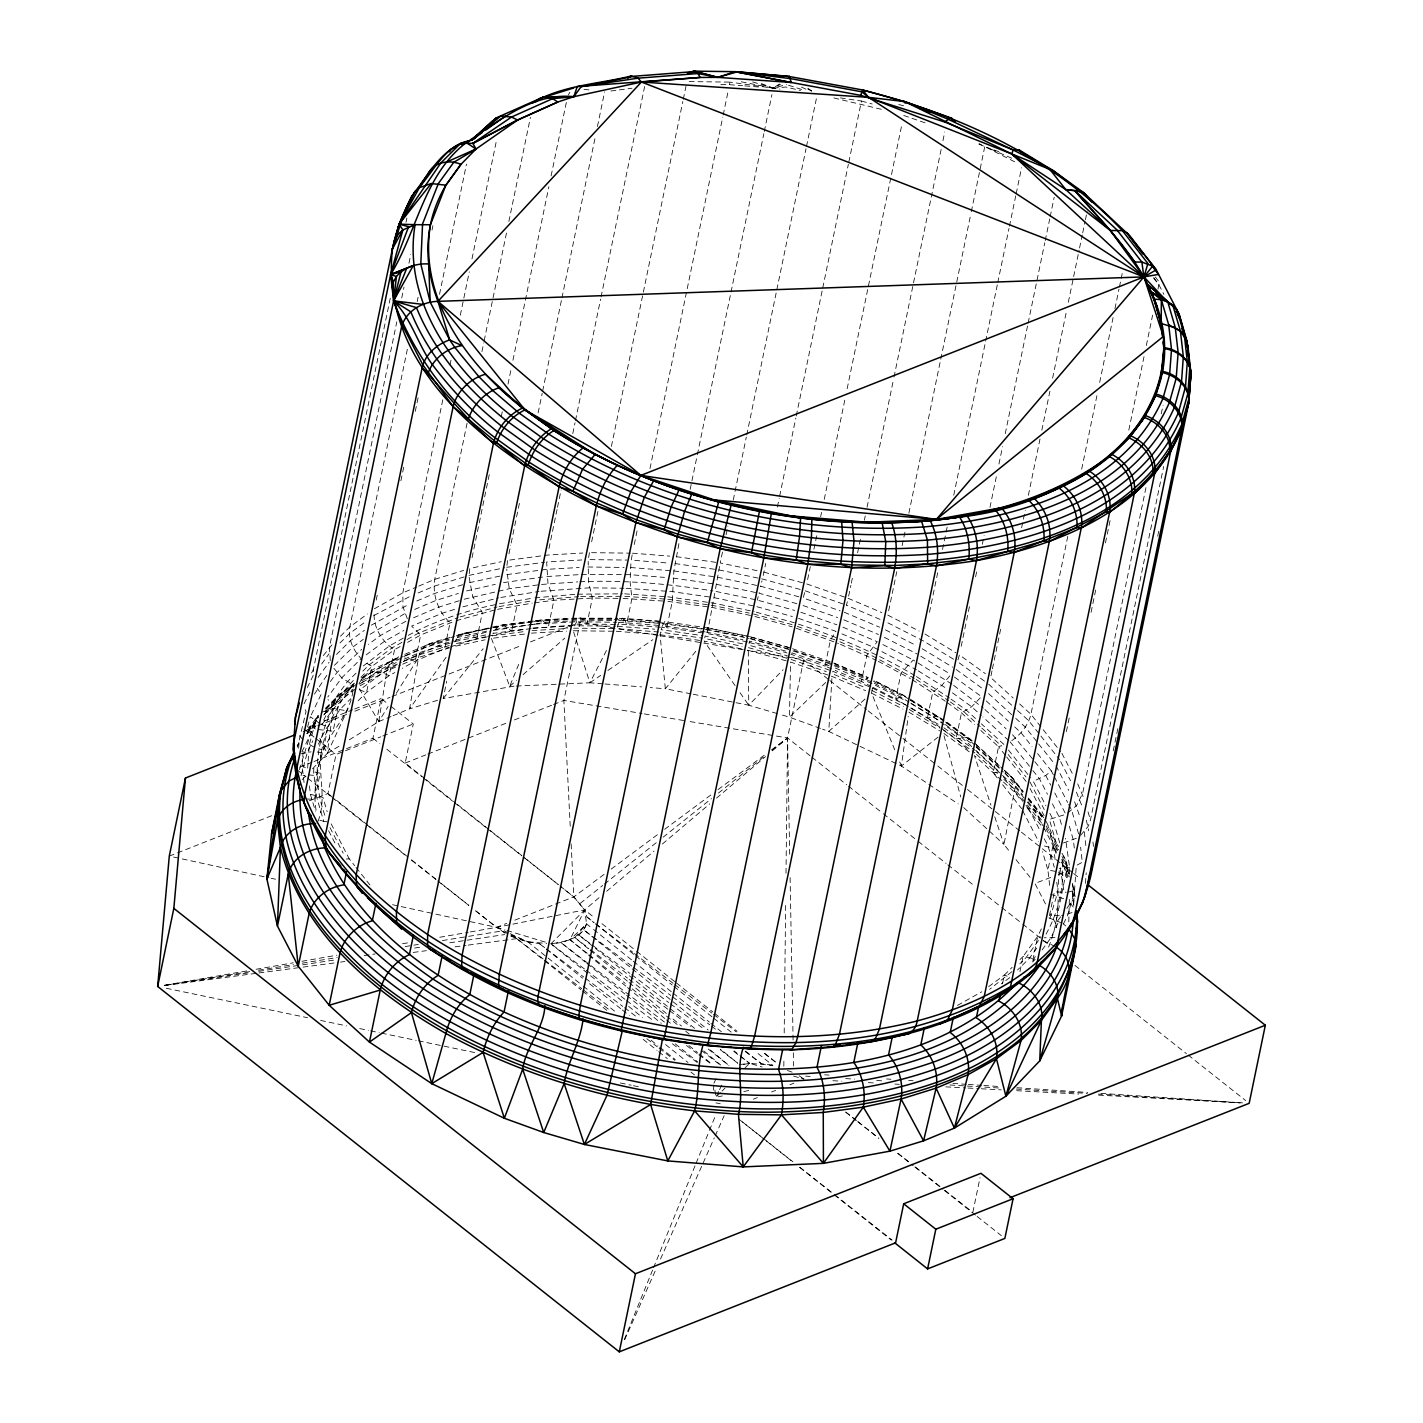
<?xml version="1.0" encoding="UTF-8"?>
<svg xmlns="http://www.w3.org/2000/svg" width="1423" height="1423" viewBox="0 0 1423 1423"><rect width="100%" height="100%" fill="white"/><g stroke="black" fill="none" stroke-linecap="round" stroke-linejoin="round"><path stroke-width="0.75" stroke-dasharray="5 3.75" d="M783.824 1066.254L783.895 1059.601M784.198 1032.973L785.656 904.317M786.012 873.26L787.542 737.932L803.71 659.845L747.253 650.382M630.887 563.81L630.087 581.776L631.937 598.532L626.547 624.555L617.76 624.448M713.563 1090.125L713.848 1084.984M390.276 298.225L313.469 669.13L313.06 675.783L307.386 687.505M831.886 678.611L828.773 731.422L901.382 766.036L927.031 783.148M330.296 660.61L329.46 647.145L396.821 321.794M533.34 628.29L586.952 624.074L592.342 598.051L588.428 581.26L588.215 561.445M298.634 748.32L299.079 742.023L297.194 745.901M299.239 739.924L306.052 711.464L304.131 707.605M304.042 782.543L302.103 765.556L303.152 751.059M307.991 763.119L307.564 769.238L302.103 765.556M308.151 761.092L309.307 744.78L315.639 721.194L318.361 715.591M326.97 821.765L323.75 821.356L316.44 796.418L313.629 771.782L314.092 765.218M353.366 680.479C318.734 716.125 307.759 771.373 325.76 817.656M1059.246 870.716L1057.698 892.381L1049.605 919.311M1069.207 873.775L1069.651 867.656L1065.542 838.378M1068.798 921.891L1069.402 896.775M1063.497 923.829L1068.086 914.349L1074.525 890.407L1076.304 865.54L1082.316 862.249L1080.608 847.201M1085.447 883.434L1086.211 872.833M400.148 646.522L394.545 649.671C381.951 641.915 373.022 627.134 374.124 612.157M678.931 543.622L673.879 570.943L672.225 601.716L666.836 627.739L662.602 627.401M747.502 641.969L707.32 633.573L707.409 627.756L706.093 632.025L662.389 625.729L661.233 629.695L702.944 635.707M1073.547 904.726L1074.276 898.126L1071.875 889.944M469.234 573.665L469.821 568.489L501.287 561.711M894.747 749.85L871.587 693.179L872.37 688.056L832.864 671.318L832.508 673.808L866.127 688.056M506.944 565.536L507.584 560.36M312.526 768.847L327.254 753.479L333.676 705.008L335.419 699.867L338.3 695.527L354.452 683.165M938.024 737.114L901.382 766.036L908.23 716.427M714.72 593.391L707.32 633.573M1056.649 927.867L1055.688 923.58L1066.859 868.83L1065.934 860.862L1063.497 855.952L1068.815 874.078M1158.002 289.118L1159.3 282.11L1155.316 276.969M589.407 552.658L588.339 559.595L626.992 560.075M349.311 739.8L378.749 721.586L387.323 668.312L390.898 661.677L398.44 656.892M632.15 554.917L631.278 560.128L668.419 563.046M450.006 637.468C438.64 641.382 420.514 642.271 418.575 657.444L409.557 708.867L393.122 715.662M719.54 566.425L715.058 591.256L757.338 600.097L794.639 610.414M720.856 84.58L729.465 84.686L729.981 82.107L779.857 89.098M514.059 686.153L443.229 698.533L446.697 681.208M777.225 713.581L748.747 705.221L748.267 647.607L786.794 658.244M840.406 97.902L861.466 101.033L848.802 162.186M406 222.326L406.889 217.986M401.766 297.941L404.007 287.09M408.952 263.237L410.749 254.557M407.334 349.311L349.845 626.938C347.835 638.607 353.1 650.329 361.157 658.6L341.733 677.846L327.77 697.057M417.224 301.587L418.113 297.247M432.041 230.01L432.948 225.67M318.023 821.284C327.343 797.805 317.116 773.685 321.883 749.601C326.383 725.623 337.625 703.62 353.189 684.979L341.733 677.846L333.889 668.294M309.396 800.829L327.948 793.518L336.024 754.475L380.759 736.829M316.066 810.238C312.971 790.921 316.76 771.302 322.612 752.856C330.954 728.701 353.616 712.194 353.189 684.979M376.188 600.079L377.54 593.587M400.895 480.796L402.247 474.286M402.691 472.116L404.043 465.606M415.267 411.389L416.619 404.879M417.064 402.709L418.415 396.199M439.529 294.259L466.477 164.125M442.784 399.81L402.816 592.84L402.976 606.803L407.832 620.161L380.332 635.565L368.45 644.37M449.97 365.106L451.322 358.596M460.305 315.212L469.288 271.829M471.991 258.826L496.698 139.525M346.501 748.676L372.933 738.252L381.151 698.551L387.91 703.905M467.082 423.2L434.744 579.357C432.29 595.045 438.231 611.997 450.059 622.616L444.67 648.639L415.285 661.037L402.229 668.365M481.917 351.623L483.713 342.943M484.158 340.773L506.624 232.323M508.865 221.472L530.423 117.362M424.321 778.203L405.199 763.03L413.275 723.987L389.6 705.257M472.062 557.638L473.414 551.128M473.859 548.958L475.211 542.465M475.656 540.295L477.007 533.785M477.452 531.615L478.804 525.105M479.249 522.935L480.6 516.424M481.045 514.254L482.397 507.762M482.842 505.592L484.194 499.082M484.638 496.912L485.99 490.401M486.435 488.231L487.787 481.721M488.231 479.551L489.583 473.059M501.252 416.654L502.604 410.144M507.993 384.121L511.142 368.948M512.938 360.268L548.869 186.751M551.11 175.901L566.39 102.154M508.936 553.849L510.732 545.169M511.177 542.999L514.326 527.808M514.77 525.656L516.122 519.146M516.567 516.976L517.919 510.466M518.363 508.296L519.715 501.785M538.125 412.866L542.181 393.335M542.625 391.165L561.48 300.075M561.943 297.905L595.17 137.408M597.429 126.558L604.615 91.855M548.958 548.549L557.051 509.505M557.496 507.335L558.848 500.825M559.292 498.655L561.089 489.992M572.758 433.588L575.017 422.738M575.461 420.585L600.613 299.115M601.057 296.945L644.637 86.554M591.648 541.807L597.927 511.444M611.41 446.377L682.827 101.513M683.271 99.343L685.975 86.323M658.209 635.458L580.033 622.349L563.864 700.436L570.232 826.247M634.249 544.511L635.601 538.001M636.045 535.831L637.397 529.32M649.973 468.594L722.724 117.22M723.186 115.05L728.114 91.197M690.155 489.405L696.896 456.872M697.341 454.702L730.586 294.187M731.031 292.017L763.831 133.691M764.276 131.521L771.906 94.647M722.475 552.124L720.234 562.974L757.676 570.801M726.068 534.781L727.865 526.101M733.254 500.078L734.606 493.568M735.051 491.397L746.292 437.181M746.737 435.011L776.389 291.857M776.833 289.687L806.023 148.703M806.467 146.533L816.802 96.639M763.173 575.568L765.699 563.437M777.385 507.05L779.181 498.37M779.626 496.2L795.795 418.113M796.257 415.943L822.298 290.15M822.743 287.98L848.357 164.357M807.624 579.606L810.327 566.603M813.92 549.242L817.069 534.07M820.662 516.709L821.551 512.369M824.255 499.366L845.351 397.408M847.147 388.746L901.951 124.121M848.624 596.166L850.883 585.315M851.328 583.145L852.679 576.635M857.607 552.782L860.755 537.609M864.348 520.249L865.255 515.909M867.052 507.228L893.555 379.265M894 377.095L941.154 149.362M942.951 140.681L944.747 132.001M888.664 610.752L890.015 604.241M890.46 602.071L891.812 595.579M892.257 593.409L896.739 571.708M902.129 545.685L905.277 530.512M908.87 513.152L940.318 361.317M940.763 359.147L970.86 213.841M971.304 211.671L984.787 146.605L979.149 143.67M929.486 612.335L930.838 605.824M931.282 603.654L932.634 597.162M933.079 594.992L934.431 588.482M934.875 586.312L936.227 579.801M936.672 577.631L938.024 571.121M942.506 549.438L945.655 534.248M946.099 532.095L947.451 525.585M953.748 495.222L985.178 343.388M985.623 341.218L997.31 284.831M997.754 282.661L1008.996 228.427M1009.441 226.257L1015.72 195.894M1016.182 193.724L1021.572 167.701M961.219 646.238L962.571 639.727M963.015 637.557L964.367 631.047M964.812 628.877L966.164 622.367M966.608 620.197L967.96 613.704M968.405 611.534L969.757 605.024M975.591 576.831L976.943 570.321M982.332 544.298L984.129 535.617M989.963 507.424L996.705 474.891M998.946 464.04L1002.539 446.68M1005.243 433.677L1027.691 325.227M1028.135 323.057L1044.767 242.799M1045.211 240.629L1049.712 218.946M1050.156 216.776L1054.194 197.263M991.973 670.98L990.639 677.473L1013.194 698.07M992.436 668.81L993.77 662.3M994.232 660.13L995.566 653.619M996.029 651.449L997.363 644.939M997.825 642.769L999.159 636.277M999.622 634.107L1000.956 627.596M1021.625 527.826L1022.977 521.316M1023.422 519.146L1025.218 510.466M1028.367 495.293L1040.035 438.889M1041.832 430.208L1049.925 391.183M1052.611 378.162L1066.539 310.926M1068.335 302.245L1079.114 250.199M1079.559 248.029L1082.263 235.008M1082.707 232.838L1084.949 221.988M1085.411 219.818L1087.208 211.155M997.238 777.883L993.165 772.76L998.555 746.719L980.821 730.533M1067.766 536.4L1030.928 714.257C1028.118 725.837 1019.971 735.46 1010.081 741.81L982.884 716.979M1081.693 469.163L1097.418 393.264M1099.659 382.413L1113.142 317.347M1114.938 308.666L1118.976 289.154M1119.421 286.984L1122.569 271.793M1002.521 983.755L1004.318 975.093L1012.127 967.338M1066.378 731.582L1067.73 725.09M1068.175 722.92L1069.527 716.409M1091.085 612.299L1092.437 605.789M1092.882 603.619L1094.234 597.109M1094.678 594.939L1096.03 588.428M1105.458 542.892L1106.809 536.382M1107.254 534.212L1108.606 527.702M1109.051 525.532L1110.402 519.021M1128.813 430.102L1144.092 356.355M1146.333 345.504L1152.612 315.141M1019.935 971.678L1023.066 956.505L1037.776 936.263L1042.543 926.444M972.852 1212.343L980.038 1177.639M1049.445 915.736L1050.779 909.226M1051.241 907.056L1052.575 900.546M1053.038 898.393L1054.372 891.883L1066.218 892.239M1145.96 487.609L1082.636 793.447L1076.553 805.56L1067.303 813.333M1161.239 413.88L1163.036 405.199M1080.608 835.319L1088.168 826.336L1090.445 820.057L1163.658 466.513M1113.213 750.917L1114.565 744.407M1115.009 742.255L1116.361 735.744M1116.806 733.574L1118.158 727.064M1157.682 536.186L1159.034 529.694M691.009 693.837L665.359 688.768L660.059 634.729L660.628 632.132L702.411 638.144M798.943 596.824L760.754 586.276L761.999 580.815M602.836 683.823L589.905 682.791L573.238 630.745L573.825 628.148L614.718 628.664M796.88 603.69L759.064 593.231L759.918 589.762M880.054 619.379L846.489 605.166L847.343 601.751M757.338 600.097L758.21 596.664M307.635 726.726L310.321 716.747L320.086 723.702M301.053 775.731L307.421 752.038L312.864 740.796M660.397 621.264L622.1 618.24L618.916 622.296L616.853 628.681L658.44 631.972M299.364 769.754L314.003 722.599L318.041 715.591L307.688 730.159M804.653 592.608L803.177 597.998L840.139 610.823M297.3 747.217L299.097 741.988M957.946 659.934L959.422 654.9L985.428 673.719M491.415 638.429L509.719 686.331L519.751 661.784M624.306 1339.541L652.677 1269.85M653.513 1267.804L695.26 1165.295M696.096 1163.249L708.601 1132.495M709.437 1130.431L715.289 1116.094M662.389 625.729L664.666 621.602L707.693 627.934L749.494 636.686M624.679 1339.737L656.039 1269.085M660.521 1258.999L714.293 1137.884M715.2 1135.874L724.165 1115.685M713.937 1083.259L716 1078.687M319.801 738.395L327.254 753.479L348.208 708.405M311.566 673.043L313.469 669.13M304.113 703.745L309.752 692.094M314.43 694.157L327.681 674.022M311.246 714.862L321.349 693.997L317.222 688.394M301.943 751.86L312.099 730.924L315.977 725.588M318.378 744.282L325.511 729.554L340.524 708.903L350.841 698.675M1035.25 956.398L1032.387 962.304L1037.776 936.263L1040.942 937.17M1046.047 934.128C1058.481 911.876 1064.884 885.782 1061.949 860.328M1057.947 923.171L1050.708 938.095L1041.832 950.315M1048.573 947.131C1057.004 926.622 1060.206 903.641 1056.666 881.655M718.651 1091.548L715.876 1097.258L722.333 1095.923M719.576 1089.644L723.275 1082.049M621.726 1000.778L550.932 943.823L560.982 942.595L570 939.678L584.657 909.902L599.866 897.006M516.211 686.046L589.905 682.791L606.518 650.347M533.163 620.926L500.754 625.213L497.605 626.582L492.874 633.395L526.51 628.948M568.364 94.95L569.858 92.264M404.221 659.098L420.159 652.374L455.164 641.524L456.676 638.838M359.308 688.679L378.749 721.586L388.123 706.502M396.323 693.286L418.575 657.444L451.589 647.216M361.371 678.059L398.92 656.786C385.775 665.181 365.515 668.508 358.916 684.232L387.323 668.312L401.286 662.424M584.391 968.921L550.932 943.823C564.895 941.741 580.975 939.02 586.596 923.883L584.657 909.902L573.825 896.881L563.383 888.592M446.093 657.248L409.557 708.867L441.112 699.191M323.306 655.594L332.591 644.032M321.651 663.972L329.015 653.851M318.112 677.366L329.069 662.282M330.367 681.581L336.824 672.723L361.655 649.386M307.848 731.048L317.133 719.487M307.795 731.956L318.681 716.979M307.137 733.681L316.422 722.119M323.75 714.897L347.443 689.924L354.274 684.872M322.149 724.271L333.622 708.494L353.153 689.159M1038.47 940.567L1026.108 957.572L1019.793 963.833M1036.78 948.092L1029.291 958.39L1017.534 970.041M1060.633 916.786L1055.688 923.58L1050.725 914.011M1066.841 908.319L1074.276 898.126M949.781 675.889L941.955 685.246L932.759 692.112L927.369 718.153L939.927 727.224M951.898 684.089L913.246 660.023L901.079 672.901L895.69 698.942L908.746 706.84M443.229 698.533L483.162 648.746M695.776 651.289L665.359 688.768L650.258 687.576M494.937 629.411L534.674 624.146L539.655 620.054L569.574 618.347M588.375 948.767L574.821 937.526L586.596 923.883L591.772 928.045M302.227 779.608L306.639 775.001L302.939 775.517M693.143 694.246L748.747 705.221L783.095 669.735M694.62 1028.349L578.859 935.018L583.857 929.948L586.596 923.883L570 939.678L586.934 953.748M550.932 943.823L584.657 909.902L595.045 918.173M720.465 1092.633L715.876 1097.258L714.773 1089.253M722.012 1091.085L725.072 1088.008M744.994 1067.961L749.601 1063.337L772.849 1065.382L755.488 1051.508M340.435 636.259L349.845 626.938L367.383 613.953M339.972 643L349.364 633.697L366.849 620.748M336.504 654.438L350.503 640.581L364.395 630.3M334.441 665.306L352.904 647.003L363.239 639.372M356.035 673.186L347.212 681.919L332.235 702.517L321.562 724.538L328.002 726.833L322.612 752.856L314.803 751.646M363.381 665.911L389.315 645.971L406.427 636.383M325.831 707.871L338.3 695.527L353.971 683.929M362.829 671.105L369.144 664.861L391.93 647.981L405.128 640.599M325.405 708.921L342.374 692.094L351.25 689.408M315.052 720.038L318.183 716.925M326.009 709.17L335.419 699.867L358.169 683.022M324.978 711.713L334.387 702.393L351.908 689.426M360.997 677.223L371.954 666.391L394.545 649.671L389.155 675.694L366.565 692.414L355.608 703.247M324.266 714.346L333.676 705.008L356.479 688.145M1019.953 959.6L1023.066 956.505L1035.482 959.049L1032.493 962.019M1011.913 971.642L989.643 989.305M825.714 682.453L789.445 717.174L779.27 714.186M865.006 699.067L828.773 731.422L822.565 729.181M509.719 686.331L516.407 680.479M523.095 674.627L564.878 638.055M606.643 891.278L653.975 851.15M662.424 843.981L709.775 803.853M716.534 798.125L765.556 756.556M772.315 750.828L787.542 737.932L810.185 755.862M1037.563 753.55L1051.366 770.946L1045.745 775.446L1033.311 781.352L1045.941 805.809M580.228 903.374L602.694 885.444M604.419 884.074L656.252 842.718M663.154 837.186L711.518 798.588M718.437 793.073L765.076 755.862M771.995 750.348L787.542 737.932L789.747 857.66M555.521 904.103L573.825 896.881L604.099 874.362M611.214 869.062L657.533 834.625M664.648 829.324L710.949 794.888M718.081 789.587L764.382 755.151M771.515 749.85L787.542 737.932L687.647 721.176M371.35 625.159L408.917 604.295M370.122 634.284L404.879 613.562M366.173 654.882L384.548 641.275L403.883 630.442M361.086 679.82L371.314 672.261L382.751 672.848L389.155 675.694L394.758 672.545M359.859 684.178L376.65 671.763L402.033 657.533M988.665 986.655L1004.318 975.093L1010.188 977.316L1001.33 983.862M589.905 682.791L600.702 675.391M607.888 670.464L652.872 639.656M741.294 81.787L773.258 88.137L780.106 83.53M327.254 753.479L341.965 744.354M1076.375 838.254L1061.736 843.572M374.391 608.759L402.816 592.84L416.779 586.934M373.858 615.554L410.162 596.326M408.33 635.316C436.114 620.392 466.548 610.467 497.427 604.224M407.014 639.55L418.309 633.217L458.117 617.546M407.618 642.342L420.674 635.014L454.097 621.371M362.687 677.49L390.898 661.677L402.78 656.661M361.816 680.674L396.252 662.478M396.11 665.377L382.751 672.848L359.681 689.924L366.565 692.414L371.954 666.391L366.316 662.993M403.741 661.09L439.458 645.224L453.866 640.759M360.126 685.779L386.647 670.927L400.61 665.021M957.448 1005.403L981.728 991.813M752.642 81.929L773.258 88.137L780.427 84.366M306.568 733.628L312.099 730.924M322.31 711.98L333.622 708.494L347.799 711.002M1072.035 912.588L1061.558 915.7M418.789 586.098L434.744 579.357L463.631 570.41M418.131 592.964L434.068 586.24L466.975 576.03M416.814 600.968L434.62 593.444L465.268 583.946M414.662 609.435L436.203 600.346L458.455 593.444M413.631 617.724L438.729 607.123L462.066 599.883M404.755 654.331L429.959 643.676L434.424 643.623L449.099 639.069M404.772 655.825L422.613 648.283L449.223 640.03M405.893 655.665L434.424 643.623L444.67 648.639L448.707 647.394M403.278 661.588L419.251 654.847L452.229 644.619M402.62 664.185L418.575 657.444M378.749 721.586L391.076 716.498M307.973 727.438L316.102 724.218M324.231 721.016L352.691 709.792M354.718 708.992L381.151 698.551M303.206 731.564L315.604 726.673M317.667 725.855L346.589 714.453M354.861 711.198L389.973 697.341M392.037 696.523L522.188 645.17M530.441 641.915L567.635 627.241M569.698 626.422L580.033 622.349M299.737 767.122L311.939 762.319M313.967 761.501L344.473 749.476M382.787 736.029L413.275 723.987M169.284 856.112L175.474 853.675M177.519 852.857L272.309 815.468M405.199 763.03L425.797 754.901M427.861 754.083L506.161 723.186M514.397 719.931L551.501 705.31M553.547 704.492L563.864 700.436L642.04 713.528M470.337 931.94L496.574 927.351L506.73 923.349M514.859 920.147L553.494 904.903M753.283 1099.196L757.338 1097.595M771.568 1091.975L775.642 1090.374M789.872 1084.771L793.927 1083.152M1005.332 755.275L998.555 746.719L1004.318 744.798L981.336 723.827M1050.672 877.475L1034.895 883.416L1045.78 904.459M1058.57 874.505L1066.467 871.516L1068.264 877.671M466.548 590.936L495.293 584.355M464.2 599.225L509.238 588.713L539.37 584.728M454.577 609.382L442.055 613.277L411.621 626.12L420.674 635.014L415.285 661.037L403.847 656.519M462.937 606.803L498.744 597.891M460.163 616.906L497.001 607.052M456.107 620.748L495.346 609.809M458.028 634.978L500.754 625.213L531.811 621.762M425.922 645.295L454.346 636.472M456.374 635.85L464.04 633.11L491.38 628.166M457.495 636.455L467.989 633.199L476.936 638.642L485.617 636.775M455.929 640.119L491.184 630.958M450.717 646.771L476.936 638.642L482.326 612.619L472.685 596.593L469.128 577.204M761.358 83.583L773.258 88.137L786.474 84.562M301.018 753.781L311.121 751.842M1067.908 892.132L1074.525 890.407M469.039 575.39L504.631 567.724M469.359 582.683L502.621 575.515M503.529 582.594L542.537 577.08M500.86 597.447L538.997 591.506M499.509 603.761L532.825 598.14M499.064 606.607L530.868 601.022M497.516 609.346L532.238 603.121M491.415 627.917L460.429 634.587L457.423 637.486L486.595 631.207M493.479 627.472L536.987 621.371L569.467 619.503M493.514 627.703L504.151 625.426L511.675 631.154L531.17 628.575M493.283 630.514L545.489 622.385L569.485 621.015M455.164 641.524L486.595 634.765M487.787 636.294L511.675 631.154L517.065 605.131L509.238 588.713L506.73 569.111M456.392 643.534L489.957 636.294M455.751 646.113L485.118 639.799M743.855 1091.512L750.295 1090.178M435.883 914.153L496.574 927.351L584.657 909.902L586.97 917.035L593.925 922.584M743.286 1064.493L749.601 1063.337L762.177 1066.983M164.214 985.321L247.317 970.824M256.051 969.294L293.227 962.82M301.978 961.29L336.949 955.189M402.549 943.751L409.113 942.613M439.725 937.277L468.149 932.314M249.648 971.624L164.232 985.392L249.914 972.674M258.417 970.219L293.458 964.581M302.227 963.158L337.269 957.519M405.164 946.562L418.309 944.445M442.393 940.567L466.495 936.69M468.683 936.334L501.536 931.033L527.666 941.777L539.388 943.609L544.707 947.611M1054.941 937.437L1044.269 937.793M258.701 971.358L300.431 965.114M302.619 964.794L335.561 959.867M364.11 955.598L375.103 953.961M414.627 948.038L421.226 947.06M449.775 942.791L504.685 934.573M610.929 91.019L617.244 90.183M619.361 89.898L631.99 88.226M509.701 560.075L547.606 555.059L582.807 553.031M506.73 567.279L544.547 562.263M506.784 574.607L546.45 569.36L579.125 567.492M541.523 584.444L577.774 581.882M541.114 591.239L589.407 587.824L623.932 588.25M534.906 597.873L575.497 594.298M539.602 599.866L578.574 596.646M534.408 602.836L553.885 600.257L592.342 598.051L620.944 598.407M535.333 620.641L569.823 618.774M533.945 621.477L542.448 620.357L548.495 626.28L553.885 600.257L547.98 583.59L546.645 561.978L581.758 559.968M492.056 635.85L525.745 631.385M493.532 638.162L527.221 633.697M164.268 985.57L256.798 973.261M259.004 972.958L300.858 967.391M303.063 967.106L338.3 962.41M340.506 962.108L344.917 961.521M413.204 952.432L426.42 950.671M455.058 946.864L466.068 945.388M468.274 945.103L516.745 938.646L527.666 941.777L546.699 943.449M1069.651 867.656L1059.406 868.546M993.165 772.76L999.586 771.978L975.911 750.366M739.533 1064.564L749.601 1063.337L734.055 1050.832M773.258 88.137L785.887 87.016L800.526 90.503M346.216 859.047L349.24 858.852L354.665 865.682M546.894 576.511L579.268 574.643M581.42 574.518L630.122 574.679L664.488 577.382M579.908 581.758C624.412 579.855 669.023 583.75 712.923 590.954M577.667 594.174L622.545 593.818M580.726 596.522L622.58 596.29M571.708 618.222L617.689 618.187M571.921 618.649L617.155 618.489M571.619 619.379L612.015 619.432M571.672 620.89L616.693 620.535M534.674 624.146L576.173 621.78L616.782 622.278M532.825 628.112L570.143 625.978M532.06 630.549L567.243 628.539M531.437 633.128L566.639 631.118M1059.352 915.736L1051.526 915.345M318.325 729.537L333.089 731.226L338.478 705.203L327.93 699.725M689.23 81.591L729.981 82.107M591.559 552.675L630.3 553.156M587.841 566.994L624.11 567.439M626.102 588.286L672.136 591.63L711.962 597.358M624.679 593.836L665.59 596.646M624.804 596.326L665.697 599.101M623.149 598.425L665.875 601.217M619.325 618.507L661.161 621.513M614.131 619.45L663.563 622.936L704.705 628.859M618.809 620.553L659.845 623.363M615.554 624.43L586.952 624.074L584.746 620.143L580.264 617.724L578.112 619.005L574.536 625.729L615.359 626.227M573.238 630.745L614.131 631.243M1057.307 850.225L1056.613 844.124L1053.305 844.052L1047.915 825.696M306.834 799.032L314.803 799.246L320.193 773.223L313.629 771.782M832.882 1080.715L841.74 1081.195M868.315 1082.636L874.949 1082.992M894.889 1084.077L899.318 1084.326M945.815 1086.852L965.737 1087.937M967.96 1088.044L979.024 1088.648M981.23 1088.773L1001.169 1089.858M1016.662 1090.694L1078.67 1094.056M1098.592 1095.141L1240.305 1102.843L1098.396 1094.091M805.72 1076.144L810.167 1076.428M845.636 1078.598L854.511 1079.132M876.675 1080.502L883.327 1080.911M949.853 1084.984L1000.849 1088.115M1016.36 1089.057L1087.314 1093.398M824.646 1074.792L829.075 1075.094M886.565 1078.954L890.976 1079.257M908.674 1080.431L913.086 1080.733M952.894 1083.419L966.164 1084.308M968.369 1084.451L981.639 1085.34M983.844 1085.482L999.32 1086.532M1017 1087.723L1087.759 1092.473M1101.028 1093.362L1242.528 1102.878M729.465 84.686L742.61 85.718M744.798 85.896L760.113 87.105M632.452 553.191L669.664 556.126M630.496 567.51L671.727 570.765M667.743 596.806L713.279 603.085L754.19 611.641M667.832 599.261L712.959 605.486L749.227 613.082M667.992 601.378L712.71 607.55L752.892 615.946M662.015 623.541L707.676 629.838L748.711 638.411M618.916 622.296L660.219 625.551M660.485 627.241L626.547 624.555L625.195 620.641L622.1 618.24M617.511 626.245L654.669 629.179M616.284 631.261L657.871 634.551M604.988 683.983L641.631 686.882M308.56 774.895L316.493 775.624L321.883 749.601L318.627 748.818M1044.446 845.974L1054.585 848.535L1059.619 851.737M583.946 89.293L590.154 90.058M676.245 556.642L718.028 562.654M674.964 563.561L716.658 569.574M673.879 570.943L715.307 576.902M673.079 578.058L716.231 584.266L759.064 593.231M703.051 632.95L666.836 627.739L664.666 621.602M660.059 634.729L699.671 640.421M745.172 1051.526L761.127 1063.55L772.849 1065.382M660.379 635.814L701.646 642.734M703.816 643.107L745.065 650.026M644.21 713.901L685.477 720.821M1055.492 871.356L1047.915 870.076L1042.525 851.719M166.349 988.274L307.546 1017.712M320.584 1020.433L346.661 1025.876M359.681 1028.58L368.379 1030.394M370.549 1030.857L379.247 1032.671M381.417 1033.116L416.174 1040.373M418.344 1040.818L474.82 1052.593M620.375 1082.956L631.225 1085.215M633.395 1085.66L639.923 1087.03M715.947 1102.878L720.287 1103.786M833.896 97.956L882.349 109.535M718.846 569.894L762.426 579.001L802.999 590.225M717.477 577.222L760.754 586.276M714.061 597.66L755.666 606.376L792.38 616.515M707.409 627.756L749.868 636.65L791.473 648.141M706.857 629.162L743.393 636.81M706.093 632.025L742.948 639.727M742.521 643.836L705.15 636.028L704.616 638.465L742.023 646.309M741.508 648.888L704.065 641.062L735.086 685.619M173.624 857.055L180.116 858.478M182.286 858.941L268.983 877.813M271.153 878.293L275.493 879.236M392.535 904.708L399.027 906.131M401.197 906.593L433.713 913.673M1050.672 894.284L1064.938 899.194M1026.019 805.293L1028.669 808.62C1047.63 810.541 1049.356 834.163 1058.623 846.543M898.785 104.502L905.17 106.263M861.466 101.033L872.157 103.986M763.902 572.117L804.582 583.359M756.289 612.228L794.301 622.74M753.496 613.971L793.251 624.964M754.955 616.515L792.291 626.832M751.54 637.255L790.494 648.016M749.85 638.162L791.988 649.795M750.828 638.998L788.947 649.528M785.603 651.076L749.459 641.097L748.747 645.153L787.221 655.772M749.565 642.556L786.901 652.872M747.733 650.204L788.413 661.446M319.837 820.217L323.75 821.356M793.607 1076.108L804.102 1079.15L798.232 1076.571M1048.982 917.906L1061.54 922.887M475.78 910.951L496.574 927.351L504.934 929.895M507.033 930.517L546.752 942.56M788.52 85.238L804.938 90.521M903.747 115.459L926.551 123.356M806.734 583.946L848.179 598.336L881.833 612.584M805.133 590.812L846.489 605.166M803.106 605.558L837.667 617.546M800.793 612.246L836.902 624.786M798.552 618.365L835.959 631.35L830.427 640.065L825.038 666.106L833.113 669.521M798.392 624.146C838.663 637.308 878.133 653.637 914.562 675.391M797.289 626.369L837.845 640.901M796.293 628.237L838.521 643.498M792.575 648.728L830.16 661.784L825.038 666.106L790.903 654.26M794.016 650.507L832.775 663.954M793.038 650.951C833.255 664.079 872.637 680.39 909.03 702.037M829.022 665.697L791.971 652.855L791.49 656.964L830.801 670.607M791.063 659.436L826.283 671.656M309.467 785.941L310.427 794.301L322.968 797.414L327.148 811.697M787.435 1070.505L793.696 1072.711M511.035 935.765L527.666 941.777L581.527 984.752M998.768 151.674L986.779 147.316L1014.546 159.483M820.484 728.434L789.445 717.174L790.565 662.033L832.01 676.423L865.664 690.671M1042.863 940.674L1055.208 946.455M1058.783 872.69L1067.214 877.6L1061.949 859.705M978.846 144.079L984.787 146.605M844.248 612.246L879.556 627.187M843.786 619.823L878.525 634.533M842.932 627.187L877.208 641.702L866.838 655.487L861.449 681.51L870.965 686.348M841.918 633.875L873.669 647.323L916.43 669.771M839.89 641.773L868.475 653.869L914.313 678.291M840.531 644.352L876.355 660.325M833.789 662.976L868.208 677.561M834.163 663.474L868.048 677.828L861.449 681.51L835.141 670.375M834.732 664.79L867.834 678.807M835.105 667.956L872.441 683.769L905.508 700.596M510.821 936.014L516.745 938.646L543.106 958.924M475.709 910.809L496.574 927.351L508.242 932.759M510.181 933.666L527.666 941.777M801.434 87.07L809.349 90.77M313.825 746.986L306.603 742.735M986.744 147.601L1016.129 162.542M887.756 615.092L919.116 631.047M887.934 622.883L923.118 640.777L953.855 659.4M885.408 629.838L916.483 645.633M884.412 637.344L917.088 653.975M882.9 644.601L913.246 660.023M878.258 661.304L910.4 678.558M875.945 681.315L906.415 696.808L873.989 680.834M873.651 681.439L904.512 697.128M872.868 687.327L895.69 698.942L903.694 695.954L909.19 699.28M872.37 688.056L907.589 705.95M872.068 690.564L903.409 706.502M871.587 693.179L902.947 709.116M807.713 88.92L811.537 91.143M505.094 933.186L496.574 927.351M924.986 634.035L955.794 652.712M922.246 648.763L952.574 667.156M920.823 656.252L948.981 673.31M918.262 670.891L945.441 687.789M916.465 676.548L949.372 697.91M916.181 679.429L948.625 700.685M912.268 679.696L945.317 701.201M910.133 699.067L945.228 720.981M911.022 700.383L943.68 721.016M910.24 700.223L940.354 718.49M910.827 703.122L932.403 716.196L961.717 737.416L974.346 748.925M911.307 703.727L941.688 722.155M911.343 708.049L938.486 724.503M910.595 707.978L927.369 718.153L936.654 715.929L942.239 719.629M909.279 709.49L940.069 728.167M908.817 712.105L939.625 730.799M808.033 88.457L811.715 90.876L808.282 88.546M928.863 784.375L958.195 803.942M799.068 1075.735L802.43 1078.011M959.191 662.851L985.143 681.617M956.185 669.539L983.684 689.426M954.459 677.063L981.461 696.594L971.678 706.751L961.468 712.887L956.078 738.911L968.974 750.686M953.677 685.388L983.275 708.014M952.449 692.841L971.678 706.751L981.283 715.52M951.08 699.155L966.573 710.344L979.7 722.333M950.315 701.913L963.958 711.785L980.216 726.619M947.113 702.5L961.468 712.887L974.364 724.663M947.006 722.261L970.201 739.035L1002.841 768.829M945.655 722.101L972.958 741.845L945.441 722.279M945.317 724.556L971.144 743.233M943.911 727.793L975.057 750.33M941.724 728.523L956.078 738.911L966.519 737.541L974.559 744.869M943.698 730.355L974.897 752.927M969.259 751.806L943.253 732.987L960.774 796.951M586.151 970.237L624.875 999.302M626.636 1000.618L653.05 1020.433M686.509 1045.531L697.074 1053.465M698.835 1054.781L711.162 1064.03M578.859 935.018L591.168 944.267M592.929 945.601L629.909 973.368M631.67 974.702L668.632 1002.486M670.393 1003.802L702.073 1027.619M733.752 1051.419L739.035 1055.404M740.796 1056.72L749.601 1063.337M631.723 966.021L583.857 929.948L630.478 967.462M633.484 967.355L670.713 995.406M672.492 996.74L709.721 1024.809M711.5 1026.143L716.818 1030.145M546.485 948.945L583.715 976.996M585.493 978.33L622.723 1006.381M624.501 1007.715L636.899 1017.071M672.368 1043.788L697.181 1062.483M664.434 1022.088L560.982 942.595L585.191 962.073M701.237 1050.387L720.518 1065.204M586.97 917.035L593.996 922.442M595.757 923.794L632.666 952.183M634.427 953.535L673.079 983.293M674.84 984.645L711.749 1013.034M713.492 1014.386L736.349 1031.96M764.471 1053.607L776.762 1063.07L764.756 1053.305M574.821 937.526L588.837 948.341M590.598 949.692L627.401 978.063M629.144 979.415L667.689 1009.156M669.45 1010.508L690.475 1026.73M720.269 1049.694L737.79 1063.212L720.536 1049.231M544.867 960.276L581.758 988.683M583.519 990.034L609.88 1010.33M646.789 1038.737L657.319 1046.848M659.08 1048.2L674.893 1060.366M372.933 738.252L379.852 743.713M386.789 749.192L421.421 776.531M423.147 777.901L452.585 801.149M454.328 802.519L485.492 827.137M487.235 828.506L521.867 855.846M523.593 857.215L558.225 884.572M559.968 885.942L573.825 896.881L584.657 909.902M845.849 1112.11L856.29 1120.346M858.033 1121.715L878.898 1138.204M898.038 1153.306L908.479 1161.542M915.434 1167.038L943.271 1189.005M945.014 1190.375L971.109 1210.973M297.407 770.092L306.07 776.94M307.795 778.292L330.314 796.08M332.057 797.449L364.946 823.437M366.689 824.789L404.79 854.885M411.709 860.346L435.954 879.503M437.697 880.855L468.861 905.473M742.504 1121.982L792.967 1161.808M799.922 1167.305L832.971 1193.399M834.714 1194.769L892.132 1240.073M803.71 659.845L828.097 679.145M829.84 680.532L866.411 709.49M868.155 710.86L901.257 737.061M903 738.448L936.103 764.649M937.846 766.019L965.719 788.075M967.462 789.463L993.592 810.149M995.335 811.519L1019.722 830.819M1021.465 832.206L1040.622 847.379M1042.365 848.748L1071.981 872.192M1073.725 873.562L1078.936 877.706M811.928 757.232L846.756 784.82M848.499 786.19L881.602 812.391M883.345 813.76L916.448 839.961M918.191 841.349L946.064 863.405M947.807 864.793L973.937 885.462M980.892 890.976L1000.067 906.149M1001.81 907.536L1020.967 922.691M1022.71 924.078L1048.84 944.765M1074.97 965.434L1186.462 1053.678M1188.205 1055.066L1245.676 1100.566M303.899 729.038L314.038 737.061M315.746 738.412L336.024 754.475M570 939.678L587.272 953.339M589.015 954.708L625.284 983.435M632.186 988.896L677.117 1024.453M685.744 1031.284L689.194 1034.023M708.209 1049.053L728.932 1065.471M845.636 1112.11L856.023 1120.346M857.749 1121.715L878.507 1138.187M897.557 1153.306L913.121 1165.65M914.864 1167.02L942.542 1189.005M944.285 1190.375L975.431 1215.082M977.156 1216.469L1001.383 1235.68M426.064 779.591L455.609 803.052M457.352 804.422L488.64 829.271M490.384 830.641L525.14 858.247M526.884 859.617L561.658 887.223M738.964 1119.243L792.611 1161.808M799.53 1167.305L832.419 1193.381M834.145 1194.769L891.26 1240.073M327.948 793.518L334.903 799.032M336.646 800.402L367.934 825.251M369.66 826.621L409.646 858.371M411.389 859.741L439.209 881.815M440.934 883.203L468.754 905.277M601.982 923.705L634.871 949.888M636.615 951.275L674.698 981.603M676.441 982.991L712.798 1011.949M714.524 1013.318L737.043 1031.248M595.65 923.954L633.875 954.459M635.619 955.847L672.101 984.965M673.826 986.352L712.051 1016.858M713.795 1018.245L731.155 1032.102M583.27 986.139L616.284 1012.482M651.023 1040.213L657.977 1045.763M659.703 1047.15L675.338 1059.619M690.973 1072.106L694.46 1074.881M516.745 938.646L542.714 959.333M544.458 960.703L580.815 989.679M582.541 991.048L606.785 1010.366M643.143 1039.324L656.999 1050.352M658.724 1051.739L667.387 1058.641M593.498 929.415L631.527 959.849M633.253 961.219L671.265 991.653M672.99 993.023L709.294 1022.07M711.02 1023.457L721.39 1031.746M745.581 1051.099L761.127 1063.55M539.388 943.609L544.582 947.754M546.307 949.141L582.594 978.17M589.513 983.702L620.624 1008.605M622.349 1009.974L629.268 1015.506M665.555 1044.553L688.021 1062.519M632.203 968.85L708.156 1029.985M586.916 963.46L624.928 994.054M626.671 995.46L661.233 1023.262M688.874 1045.531L697.519 1052.486M699.244 1053.874L711.358 1063.604M628.628 1006.328L642.449 1017.445M675.249 1043.842L697.697 1061.896M590.065 950.173L627.33 981.105M629.037 982.51L666.302 1013.425M673.061 1019.046L681.546 1026.072M710.344 1049.978L728.967 1065.436M588.624 955.171L625.889 986.157M627.579 987.562L664.826 1018.548M666.515 1019.953L671.603 1024.186M703.78 1050.939L720.714 1065.027M1063.194 923.776L1065.774 925.946M1019.651 703.958L1030.928 714.257L1060.544 751.575M988.594 684.107L1015.933 709.063M1017.552 710.539L1028.811 720.803L1039.537 734.339M988.594 693.588L1014.154 716.907M1015.737 718.366L1025.325 727.117L1037.331 742.237M986.21 700.916L1008.356 721.123M1014.67 726.904L1021.003 732.667L1032.049 746.595M984.912 709.508L1006.043 728.789M1012.536 734.73L1033.489 760.007M981.852 728.114L1001.365 745.919M1004.478 770.323L1012.625 778.043L1023.208 791.401M976.125 744.745L1003.09 769.345M1004.691 770.804L1012.625 778.043L1022.621 792.344M976.16 746.346L1000.28 768.349M976.178 747.182L1003.393 772.013M1004.994 773.472L1014.599 782.241L1015.293 787.044L1003.944 844.408L1010.668 852.893M976.676 751.789L1015.293 787.044L1026.036 800.58M976.498 754.403L997.452 773.507M1003.891 779.395L1015.186 789.694L1044.767 826.994M1001.863 780.569L974.453 755.56L990.924 805.151M1003.482 782.045L1014.759 792.344L1021.501 800.829M963.691 807.606L987.847 829.68M989.447 831.157L1003.944 844.408L994.339 815.486M299.524 735.727L303.882 740.707M1070.132 903.178L1074.134 908.034L1071.91 888.61M1153.519 278.001L1158.909 284.778L1163.854 294.348M1040.889 736.047L1059.69 759.722M1038.665 743.927L1054.656 764.08M1034.859 761.714L1045.745 775.446L1050.761 785.176M1010.081 741.81L1031.533 768.847M1032.867 770.537L1039.573 778.968L1047.488 794.283M1008.462 750.028L1030.554 777.865M1008.213 754.546L1026.001 776.958M1006.684 756.983L1027.032 782.614M1028.509 798.072L1043.077 816.428M1023.048 792.024L1009.369 774.788L1005.1 772.742L1022.603 794.817M1028.527 798.926L1039.466 812.711L1042.49 818.563M1027.975 799.086L1045.336 820.982M1027.993 801.611L1034.734 810.096L1042.668 825.465M1027.388 802.287L1042.17 820.911M1003.553 776.976L1024.702 803.621M1026.872 807.606L1044.375 829.662M1002.646 784.713L1021.643 808.655M1016.058 859.67L1030.857 878.329M356.017 867.39L365.498 879.361M366.867 881.068L370.923 886.191M1153.911 277.734L1158.909 284.778M740.067 692.752L748.747 705.221M1061.896 753.283L1072.746 774.308M1077.691 783.877L1084.433 799.584M1060.669 761.643L1070.523 780.711M1076.428 792.166L1082.778 807.962M1055.991 765.77L1068.726 790.405M1074.596 801.772L1079.523 815.699M1051.366 770.946L1053.394 774.877M1054.407 776.851L1067.641 802.465M1068.655 804.422L1071.715 810.345L1079.363 836.439M1054.781 792.949L1065.827 814.33L1049.356 819.417L1056.613 844.124M1052.415 803.853L1059.335 817.247L1061.825 825.696M1049.836 813.333L1052.753 818.972L1060.064 843.892M1030.092 782.134L1044.286 809.616M1030.039 788.449L1044.108 815.681M1062.02 853.266L1065.934 860.862L1068.922 871.036M1046.19 825.98L1058.605 849.798M1061.967 856.539L1066.894 866.073L1069.296 874.256M1046.118 828.684L1056.987 849.727M1061.914 859.279L1066.859 868.83L1069.26 877.013M1043.664 827.386L1056.578 852.395M1061.522 861.964L1066.467 871.516M1028.669 808.62L1040.355 831.263M1044.251 838.805L1048.164 846.365L1054.265 867.194M1022.639 810.594L1038.719 841.705M331.15 823.846L349.24 858.852M330.011 827.652L343.174 853.16M328.606 830.747L336.379 845.796M313.273 725.214L315.141 728.985M899.727 761.999L901.382 766.036M1088.044 811.857L1090.445 820.057M1086.372 820.217L1088.666 830.712M1069.313 826.212L1073.387 840.086L1074.365 848.57M1072.497 883.221L1075.201 897.024M1072.302 884.466L1074.667 895.441L1072.853 889.304M1054.585 848.535L1056.453 854.903M1060.188 867.639L1064.226 892.897M310.427 794.301L315.39 811.199M1092.953 841.971L1093.451 846.365M1084.29 831.921L1086.034 847.13M1073.689 887.294L1074.685 895.992M1055.066 859.456L1053.305 844.052L1047.915 870.076L1049.676 885.48M571.139 843.91L573.825 896.881M790.103 877.6L792.967 1032.796M793.002 1035.019L793.127 1041.672M793.322 1052.753L793.572 1066.058"/><path stroke-width="1.5" d="M687.398 73.071L693.517 71.15L735.229 71.666L790.334 76.682L863.049 90.058L904.672 101.567L1011.7 153.933L1065.791 189.579L1074.916 190.824C1102.309 222.557 1134.273 252.494 1150.94 291.751L1161.346 299.773L1161.221 323.501L1162.769 336.913M296.713 769.807C278.197 848.25 335.312 920.503 392.712 966.911C468.896 1025.876 561.302 1060.864 655.487 1078.189C747.449 1093.664 844.141 1093.238 932.954 1062.27C994.09 1040.32 1056.168 996.029 1068.353 928.134L1074.863 938.913L1075.841 947.398L1061.576 1016.022L1039.751 1060.864L1005.901 1096.226L954.406 1128.101L923.58 1140.819L889.926 1151.154L823.419 1163.356L743.233 1166.896L667.796 1160.919L584.391 1144.466L543.711 1132.512L504.365 1118.265L431.774 1083.65L369.446 1042.081L329.193 1005.278L298.243 966.27L277.467 926.106L266.901 879.023L271.58 833.665L279.246 795.457L286.628 768.082L293.405 753.71M1064.404 933.595L1071.341 926.337L1084.966 896.775L1181.979 428.287L1188.632 403.545L1190.855 375.156L1186.889 340.72L1179.133 314.287L1156.276 269.854L1130.058 236.076L1083.401 192.461L1053.073 170.529L1013.247 150.002L944.854 122.058L860.702 95.341L791.135 82.445L717.761 77.376L700.169 77.447L641.435 82.018L573.807 96.693L557.798 102.011L517.581 120.048L475.976 149.059L460.91 164.392L445.861 185.186L430.404 224.727L415.089 224.674L402.869 229.921L390.613 274.568L293.6 743.055C292.213 780.569 307.404 816.126 326.027 847.859L328.695 852.217C433.446 993.788 620.161 1050.032 789.978 1049.836C907.643 1047.097 1063.781 1004.691 1091.619 872.032L1188.632 403.545C1191.656 387.536 1177.088 373.947 1162.289 371.35L1163.996 348.546L1163.249 341.235M430.404 224.727C418.344 298.403 467.384 364.662 522.508 408.063L553.867 430.529C673.186 505.61 819.968 536.649 959.529 517.1C1072.586 505.592 1214.015 413.204 1147.596 284.475L1176.679 309.378L1179.133 314.287L1187.885 346.056L1188.525 355.91M469.626 140.77C443.104 145.271 432.699 174.94 415 191.465C404.328 209.074 396.483 228.623 392.446 248.883C378.678 371.848 498.014 458.473 596.308 505.823C714.382 559.203 848.037 581.046 976.48 560.573C1057.502 546.005 1148.486 509.896 1181.979 428.287C1182.673 412.706 1170.204 399.436 1155.583 395.665C1118.104 481.81 1016.253 511.889 930.215 520.729C937.383 534.443 939.038 550.737 936.459 565.874L839.428 1034.361L835.586 1044.269L833.149 1046.67L827.617 1046.794M1047.15 956.327L1055.386 948.269L1057.591 942.275L1154.604 473.788L1169.777 451.02C1170.613 435.669 1158.464 422.418 1144.59 417.579M1023.617 977.352C1030.697 975.716 1035.624 969.348 1037.189 962.482L1134.22 493.977L1153.092 473.219C1153.964 457.85 1142.865 443.94 1129.204 438.017M294.632 752.98L287.731 765.449L279.246 795.457L277.414 821.142L280.42 847.45L277.467 926.106L288.246 874.06C292.124 858.069 309.004 848.197 324.764 847.93C357.973 925.252 430.137 976.943 504.044 1012.002C565.536 1040.142 631.51 1057.929 698.64 1065.791C808.531 1076.073 936.761 1066.805 1017.676 982.528C1032.173 988.576 1044.233 1004.122 1041.423 1020.362L1039.751 1060.864L1057.414 998.377C1059.904 984.965 1050.885 972.016 1039.644 965.541L1041.44 961.859M295.255 759.989L293.245 749.53L295.433 717.388L392.446 248.883L399.098 224.14L408.597 226.702L390.613 274.568L393.62 300.876L402.158 324.8L422.88 364.928L453.137 406.658L496.734 442.766L528.164 465.125L572.882 491.22L596.931 503.066L636.508 519.822L677.935 534.194L720.75 546.023L764.4 555.166L796.151 560.022L852.146 564.949L895.174 565.482L927.654 563.864L968.796 559.114L1007.697 551.413L1014.243 552.426L1076.909 527.577L1081.249 528.075L1131.854 493.55C1132.797 478.235 1122.907 463.756 1109.673 456.73M428.27 372.844C433.339 358.489 447.053 348.101 461.87 345.593L449.686 339.901C437.021 344.241 425.352 354.238 422.169 367.65C445.861 392.801 467.367 420.319 493.425 443.442L496.734 442.766L524.642 466.015L528.164 465.125L559.079 486.897L572.882 491.22L596.308 505.823L622.527 514.254L635.885 522.579L664.096 529.73L677.33 536.969L707.249 542.608L720.163 548.798L751.451 552.747L763.831 557.941L796.151 560.022L807.819 564.273L840.797 564.326L851.612 567.741L884.821 565.607L894.658 568.257L927.654 563.864L936.459 565.874L968.796 559.114L976.48 560.573L1043.895 540.865L1049.32 541.558L1106.365 511.746C1107.396 496.556 1098.858 481.597 1086.194 473.468C1000.654 523.308 896.917 529.32 800.58 517.847C713.635 505.912 627.988 478.164 553.867 430.529L522.508 408.063L485.421 374.213C470.177 378.571 456.979 391.112 453.137 406.658L356.106 875.145L356.693 886.529L362.616 893.413L357.173 886.547M295.077 723.916L295.433 717.388L299.31 702.944M1076.909 527.577C1078.065 512.547 1070.95 497.25 1059.086 488.053M1086.105 473.414C1132.921 442.891 1168.016 394.545 1163.338 336.468C1159.958 321.331 1157.913 305.767 1150.94 291.751L1172.801 305.162L1180.396 331.025L1183.331 356.586L1181.535 381.542L1174.455 407.227C1133.17 501.092 1021.056 532.095 927.422 540.082C792.398 549.047 653.619 516.691 538.997 444.083L505.894 420.319C468.007 390.204 434.94 352.886 416.477 307.635L393.62 300.876L393.264 281.523L390.613 274.568C417.419 231.166 423.663 175.029 466.335 142.567C498.53 121.346 532.789 92.317 573.807 96.693L581.171 86.625L634.569 76.184L695.705 71.47L717.761 77.376L736.776 71.986L790.886 78.674L861.911 91.837L868.564 97.351L1143.932 276.898L1165.935 300.271M279.975 792.807C267.062 900.172 361.584 982.67 446.537 1030.714C536.169 1079.595 637.184 1106.169 738.946 1111.523C866.945 1118.016 1081.711 1079.025 1076.944 912.339M300.182 788.022C295.326 872.192 363.167 939.411 427.594 983.578C508.705 1036.211 603.014 1066.307 698.675 1077.638C786.759 1086.674 879.165 1080.946 960.383 1042.988C1003.002 1021.75 1043.877 988.505 1058.41 941.546M1073.227 920.663C1068.975 995.389 1000.458 1046.047 935.231 1069.118C845.298 1100.477 747.395 1100.922 654.295 1085.251C558.919 1067.695 465.357 1032.28 388.194 972.567C325.298 923.153 265.123 840.193 295.361 756.751L290.861 760.771C256.834 859.083 338.799 950.742 415.534 1000.938C499.669 1055.546 597.482 1086.763 696.719 1098.52C788.111 1107.894 883.968 1101.953 968.227 1062.572C1026.108 1035.588 1078.598 981.052 1076.677 913.406C1080.875 948.394 1064.422 981.461 1061.576 1016.022L1057.414 998.377C1069.634 981.639 1075.788 961.379 1056.827 947.451M1089.644 873.935L1089.342 878.204L1091.921 867.763M1190.855 375.156L1188.632 403.545L1190.909 373.217L1187.974 346.518L1176.679 309.378L1147.596 284.475L1150.745 287.464M1043.895 540.865C1045.158 526.012 1039.555 510.537 1028.669 500.273L995.282 509.932M411.923 196.018C402.834 213.112 398.778 230.935 392.446 248.883L402.869 229.921L399.098 224.14L411.923 196.018C427.967 175.723 441.948 146.907 469.448 140.93M894.729 1242.813L927.6 1268.907L1004.851 1238.437L1013.069 1198.735L980.945 1173.299L903.694 1203.787L895.601 1242.83L619.29 1351.85L157.668 986.459L169.284 856.112L185.452 778.025L294.935 734.837M157.668 986.459L173.837 908.372L185.452 778.025M1007.697 551.413C1009.103 536.773 1004.994 521.263 995.353 510.003M1061.576 1016.022L1062.679 1005.225M1160.67 378.803L1163.889 348.528L1163.214 342.374M968.796 559.114C970.344 544.671 967.693 529.303 959.529 517.1M340.826 865.949L328.695 852.217L308.346 812.818C301.996 799.53 296.731 784.109 296.607 769.363L393.62 300.876L396.43 276.507C404.221 267.204 416.761 263.059 428.661 264.002L430.191 302.156L449.686 339.901L454.737 347.319L478.768 376.544L492.571 390.364L519.093 413.044L548.62 434.068C659.436 504.258 793.607 535.546 924.114 526.884C1014.635 519.164 1123.032 489.174 1162.947 398.44L1169.581 374.854L1171.52 349.489L1168.692 324.782L1161.346 299.773L1153.911 299.026L1161.186 323.928L1162.538 336.219M927.654 563.864L927.422 540.082L921.659 521.476C771.604 529.267 613.1 488.889 499.028 387.732C484.834 392.57 473.29 404.47 468.523 418.629M771.355 513.454L763.831 557.941L664.541 1036.424L663.349 1039.857L623.63 1030.964M1076.268 928.65L1077.673 921.73L1076.411 910.773M1187.974 355.946L1187.849 348.848L1186.053 342.712M884.821 565.607L885.764 541.772L882.207 523.077M315.586 823.526C300.627 823.063 284.084 832.17 280.42 847.45L266.901 879.023L279.246 795.457M924.399 1027.531L920.806 1044.891C932.51 1055.581 938.753 1072.426 936.121 1088.133L954.406 1128.101L996.474 1058.73C999.177 1042.685 989.821 1026.232 976.338 1017.836L978.579 1006.986M840.797 564.326L842.967 540.527L841.687 521.885M857.838 1042.846L853.8 1062.376C862.765 1075.183 865.86 1091.815 863.281 1107.147L889.926 1151.154L901.061 1099.018C903.658 1083.49 899.016 1066.681 888.557 1054.888L892.15 1037.527M410.482 200.625L410.838 198.615M1155.583 395.665L1162.289 371.35M392.161 284.226L396.43 276.507L390.613 274.568L401.019 271.935L393.62 300.876C414.129 355.003 448.939 402.745 495.079 437.786L529.089 462.19C646.807 536.756 789.356 570 928.045 560.787C1024.222 552.586 1139.378 520.729 1181.784 424.339L1189.059 397.96M1156.17 394.118C1170.969 397.853 1184.95 412.172 1181.979 428.287L1189.023 400.824M759.437 511.231L751.451 552.747M266.901 879.023L277.414 821.142C280.064 809.367 291.519 801.238 303.063 799.673M796.151 560.022L799.566 536.329L800.598 517.919L714.382 499.971L640.848 475.407L524.998 409.931L437.946 301.356A373.057 213.966 11.7 0 1 445.915 185.203L460.91 164.392C448.921 158.967 431.685 162.382 427.185 176.007M280.42 847.45C301.391 932.012 373.075 991.991 445.879 1033.472C522.65 1075.432 607.906 1100.673 694.637 1110.865L743.233 1166.896L781.476 1114.849C784.109 1099.819 783.735 1083.899 778.541 1069.456L782.579 1049.925M662.211 1040.444L650.631 1104.533L667.796 1160.919L694.637 1110.865C699.956 1089.573 696.559 1067.321 702.677 1046.261M395.95 239.313L399.098 224.14L415 191.465M422.169 367.65L325.156 836.137L326.027 847.859C413.719 968.938 564.664 1024.418 708.138 1042.703C819.79 1053.18 946.935 1045.033 1035.055 968.423M346.536 871.872L343.85 884.875C328.126 887.098 312.882 898.393 308.987 914.224L298.243 966.27L288.246 874.06M375.921 903.427L372.328 920.77C357.031 925.092 343.797 937.668 339.937 953.232L329.193 1005.278L380.243 990.017C384.032 974.737 395.06 961.183 409.397 954.62L413.435 935.089M380.243 990.017L369.446 1042.081L411.443 1012.589C415.178 997.487 424.73 983.471 438.106 975.378L442.162 955.865M473.823 975.075L469.786 994.588C457.637 1004.211 449.526 1018.512 445.879 1033.472L431.774 1083.65L483.109 1052.397C486.666 1037.563 493.407 1023.101 504.044 1012.002L508.527 990.319M544.938 1005.741C543.764 1028.971 525.994 1046.296 522.686 1069.171L504.365 1118.265L483.109 1052.397M583.074 1018.975C580.62 1041.583 567.884 1061.167 564.148 1083.543L543.711 1132.512L522.686 1069.171M622.029 1032.031L606.963 1095.39L584.391 1144.466L564.148 1083.543M619.29 1351.85L635.458 1273.763L1265.332 1025.236L1087.652 884.608M743.411 1047.275C735.371 1069.047 744.425 1092.028 738.43 1114.316L743.233 1166.896M821.462 1045.549L816.98 1067.25C824.184 1080.964 825.856 1097.275 823.259 1112.448L823.419 1163.356L781.476 1114.849L738.43 1114.316L694.637 1110.865M953.339 1017.303L950.19 1032.475C962.891 1042.027 970.717 1058.765 968.049 1074.667L954.406 1128.101M927.6 1268.907L935.818 1229.223L1013.069 1198.735M1000.262 994.606L998.928 1001.116C1012.998 1008.338 1023.777 1024.382 1021.02 1040.569L1005.901 1096.226L996.474 1058.73L1021.02 1040.569L1041.423 1020.362L1057.414 998.377M1265.332 1025.236L1249.163 1103.323L1009.974 1197.704M1187.458 351.552L1187.849 348.848M1190.464 377.86C1193.701 362.189 1178.582 349.115 1163.978 347.71M707.249 542.608L718.74 501.892L714.382 499.971L936.352 519.413C997.47 513.667 1057.929 493.372 1107.966 457.441L1109.566 456.676M279.691 798.001L271.58 833.665L275.333 821.018M280.651 793.803L286.628 768.082L294.223 752.411M996.474 1058.73L968.049 1074.667L936.121 1088.133L923.58 1140.819L901.061 1099.018L863.281 1107.147L823.259 1112.448L781.476 1114.849M664.096 529.73L671.158 506.873L679.002 490.028M622.527 514.254L630.745 491.842L640.848 475.407L1143.932 276.898L1156.276 269.854L1126.767 232.767L1122.427 230.668C1053.465 157.562 958.871 114.445 862.694 90.094L860.702 95.341M445.861 185.186L431.169 183.549L419.411 187.658L399.098 224.14L392.446 248.883M1088.791 880.25L1082.707 902.894L1073.227 919.596M1075.877 944.534C1063.355 1014.279 999.604 1059.779 936.796 1082.316C845.582 1114.12 746.257 1114.565 651.805 1098.663C555.059 1080.875 460.163 1044.944 381.898 984.36C324.569 937.846 269.303 868.653 281.096 790.156L288.816 781.102L297.816 776.78M1188.792 402.14L1182.371 425.548L1170.595 451.785L1073.582 920.29C1039.181 974.933 977.672 1004.602 917.23 1020.931C835.443 1041.458 749.565 1040.498 666.8 1026.445C582.327 1011.006 499.829 981.479 427.629 934.502C362.794 890.211 298.118 825.98 293.6 743.055M1161.968 372.541L1155.476 395.63L1141.975 420.995M572.882 491.22L582.469 469.43L595.063 454.453L524.998 409.931C511.48 416.192 501.305 428.714 496.734 442.766M921.624 521.405L936.352 519.413L1143.932 276.898L1147.916 263.522L1122.427 230.668L1110.402 230.473L1011.7 153.933L868.564 97.351L641.435 82.018L637.984 78.176L631.438 75.935C598.532 84.206 561.498 85.113 531.971 103.363M731.155 505.04L720.163 548.798L621.068 1030.999M528.164 465.125C532.504 451.233 541.291 438.248 553.849 430.564M1161.346 299.773L1167.785 301.961L1175.256 327.432L1178.137 352.619L1176.163 378.447L1169.404 402.478C1128.741 494.937 1018.299 525.478 926.088 533.34C793.109 542.181 656.412 510.306 543.515 438.782L510.91 415.391C453.368 370.496 402.318 301.569 415.089 224.674L399.098 224.14L440.828 162.969L460.643 143.332L472.881 143.349L511.551 117.024L552.64 98.649L573.807 96.693L577.24 86.536L700.169 77.447L697.999 73.551L693.517 71.15L717.761 77.376L735.229 71.666L789.587 76.433L791.135 82.498L736.776 71.986L791.135 82.498M1172.801 305.162L1150.94 291.751L1156.846 306.319L1143.932 276.898L1011.7 153.933L1013.247 150.002L1019.597 150.233L1053.073 170.529L1072.497 185.399M1184.363 335.561L1187.333 361.46L1185.519 386.718L1178.351 412.723C1136.55 507.762 1023.012 539.157 928.205 547.25C791.49 556.322 650.969 523.557 534.906 450.042L501.394 425.993C463.026 395.487 429.55 357.707 410.856 311.868L393.62 300.876L406.765 268.182L390.613 274.568L413.275 265.532L393.62 300.876C411.638 318.788 417.633 344.348 432.307 364.537C451.233 389.706 472.916 412.51 497.73 431.952L531.544 456.214C648.657 530.405 790.459 563.472 928.401 554.312C1024.08 546.147 1138.631 514.468 1180.805 418.575L1187.831 393.637L1189.877 366.832M394.046 241.554L398.315 234.119L402.869 229.921M1005.901 1096.226L1041.423 1020.362M285.898 770.715L293.494 755.044M691.738 494.137L684.623 511.231L677.33 536.969L580.317 1005.474L578.841 1015.648L579.623 1019.544M1067.57 931.247L1071.341 923.474M1181.73 427.22C1168.158 462.973 1138.951 489.138 1109.655 512.155L1010.561 986.548C894.356 1055.546 749.885 1052.095 621.993 1023.119C496.36 990.355 360.535 926.96 304.042 802.323L304.415 795.973L401.428 327.486C405.324 311.477 422.204 301.623 437.946 301.356L1143.932 276.898L1158.535 274.408L1150.602 264.18M490.579 123.926L496.076 117.967L543.159 97.102L552.64 98.649L557.798 102.011L517.545 120.03L472.881 143.349L475.976 149.059L453.724 162.329L438.355 183.567L422.56 223.927L420.799 264.038L430.191 302.156M418.771 187.943L427.06 175.26M449.561 151.834L451.482 148.953L455.485 147.209M421.226 184.812L423.609 181.29M653.602 480.903L644.334 497.25L635.885 522.579L537.912 996.954L537.769 1001.383L539.513 1005.634L580.744 1019.259M788.644 77.785L789.587 76.433M823.419 1163.356L863.281 1107.147M1039.644 965.541C956.203 1082.707 786.012 1084.771 657.479 1065.276C578.112 1050.761 500.594 1023.03 432.752 978.899C375.281 939.198 317.471 884.039 308.24 811.377M1144.466 417.526L1129.115 437.964L1107.966 457.441M399.098 224.14L431.169 183.549M791.597 515.962L867.212 522.241L936.352 519.413L1163.338 336.468L1143.932 276.898L1152.648 266.137L1141.851 262.045L1134.914 262.063L1110.349 230.49L1074.916 190.824L1083.401 192.461L1091.726 201.995M617.173 465.481C606.589 476.563 599.848 491.006 596.308 505.823L499.277 974.328L498.548 984.787L499.491 987.775L503.529 989.59L470.035 972.549M449.686 339.901L437.946 301.356L641.435 82.018L1143.932 276.898L1141.851 262.045L1116.842 229.797L1074.916 190.824M944.854 122.058L950.226 117.878L955.224 121.097M428.252 173.464L431.382 170.351M1030.216 973.101L1055.386 948.269M475.211 138.138L471.422 140.272L492.358 121.133M482.255 132.535L471.422 140.272L496.076 117.967M582.914 448.049C570.801 457.69 562.708 471.956 559.079 486.897L462.048 955.384L461.675 966.021L462.973 969.188L468.06 971.535M476.616 136.537L471.422 140.272L500.647 116.117L511.551 117.024L517.581 120.048L472.881 143.349M471.422 140.272L486.364 128.052M901.755 1033.987C910.044 1036.709 916.127 1028.206 917.23 1020.931L1014.243 552.426C1016.84 536.951 1012.215 520.16 1001.81 508.367M485.866 129.955L505.734 115.761M1007.199 991.048L999.746 995.015M551.235 428.839C537.876 436.95 528.36 450.931 524.642 466.015L427.629 934.502L427.558 945.334L429.195 948.714L435.26 951.649M584.391 1144.466L650.631 1104.533M627.863 78.052L631.438 75.935L628.521 77.269M1034.076 498.37C1045.727 509.06 1051.935 525.87 1049.32 541.558L952.289 1010.063L947.416 1020.184L939.678 1023.991L977.921 1006.826M983.418 1003.749L990.746 999.64M522.508 408.063C508.207 414.662 497.214 428.181 493.425 443.442L396.412 911.93L396.626 922.976L401.624 929.023L367.49 897.86M469.732 141.037L466.335 142.567L475.976 149.059L446.822 161.92M461.461 144.612L469.43 141.126M1028.598 500.22L1063.764 485.154M789.978 1049.836L833.149 1046.67L872.406 1041.458L909.457 1033.489M573.629 88.013L539.121 98.703L535.795 101.709L543.159 97.102L573.807 96.693M901.061 1099.018L936.121 1088.133M689.319 73.356L695.705 71.47M970.575 1010.935L979.042 1006.826L984.218 996.58L1081.249 528.075C1083.899 512.209 1076.108 495.524 1063.461 485.954M869.168 1042.383L875.234 1039.021L879.45 1029.06L976.48 560.573C979.042 545.258 975.965 528.662 967.053 515.855M1002.45 507.531L936.352 519.413L640.848 475.407L437.946 301.356M581.171 86.625L637.984 78.176L697.999 73.551L717.761 77.376M836.101 1045.674L840.335 1045.105M846.685 1044.269L850.936 1043.699M857.286 1042.863L861.52 1042.294M740.209 1048.04L759.74 1048.733M867.212 522.241L882.189 523.006M716.054 1046.136L705.079 1045.282L706.982 1045.105L708.138 1042.703L710.806 1032.778L807.819 564.273L811.448 537.769L811.839 519.27M722.635 1046.67L731.422 1047.364M1011.7 153.933L1049.836 169.355L1065.791 189.579L1079.719 190.967M1015.257 149.789L1019.597 150.233L1021.554 152.51M393.62 300.876L422.844 304.38M1106.365 511.746L1109.655 512.155C1112.359 496.129 1103.056 479.711 1089.609 471.315M665.253 1039.537L671.531 1040.444M675.729 1041.049L679.927 1041.654M684.107 1042.259L690.404 1043.166M694.584 1043.77L700.881 1044.678M1131.854 493.55L1134.22 493.977C1136.959 477.843 1126.233 461.835 1112.217 454.577M1163.996 348.546C1176.821 350.183 1189.93 359.485 1190.909 373.217M582.772 1019.829L621.549 1030.537M1162.093 372.559C1175.113 375.192 1187.796 385.295 1188.828 399.276M538.321 1004.211C619.183 1034.752 705.683 1050.37 792.166 1049.018L796.08 1042.525L797.645 1036.762L894.658 568.257C897.29 553.262 896.917 537.36 891.759 522.935M919.738 108.379L930.144 112.043M1153.092 473.219L1154.604 473.788C1157.415 457.583 1145.408 442.073 1130.983 435.989M1168.692 324.782L1180.396 331.025L1186.978 341.164M539.264 1004.709L499.491 987.775L462.973 969.188L429.195 948.714M1145.693 415.747C1160.385 420.657 1173.459 435.598 1170.595 451.785L1169.777 451.02M1013.247 150.002L947.825 119.105L904.672 101.567L868.564 97.351L862.694 90.094M746.79 1048.573L749.939 1048.502L751.522 1046.118L754.599 1036.229L851.612 567.741L853.996 541.114L852.128 522.454M1023.439 153.648L1029.078 157.064M1032.849 159.358L1036.62 161.635M1042.259 165.068L1047.897 168.483M1051.668 170.76L1055.439 173.055M446.199 958.284L449.846 960.489M460.767 967.124L466.246 970.433M1180.485 331.47L1175.345 327.877L1161.221 323.501L1153.911 299.026M1075.913 187.854L1086.14 195.271M903.694 1203.787L935.818 1229.223M173.837 908.372L635.458 1273.763M950.226 117.878L955.171 121.987M1065.791 189.579L1110.349 230.49L1143.932 276.898M311.175 815.468L308.346 812.818L307.172 808.815M1155.476 291.928L1158.624 294.917M1175.967 311.299L1179.133 314.287L1176.198 311.175M1126.767 232.767L1142.669 253.952M343.548 869.382L346.269 872.815M953.036 120.137L951.934 118.269L904.672 101.567L905.17 103.221M299.702 785.051L297.745 781.707L296.002 766.499M1177.141 313.772L1180.094 319.499M1181.837 328.393L1183.651 334.53M320.566 833.647L324.764 847.93M411.443 1012.589L431.774 1083.65M1076.535 917.871L1077.282 924.434M1188.917 360.304L1189.503 366.885"/></g></svg>
